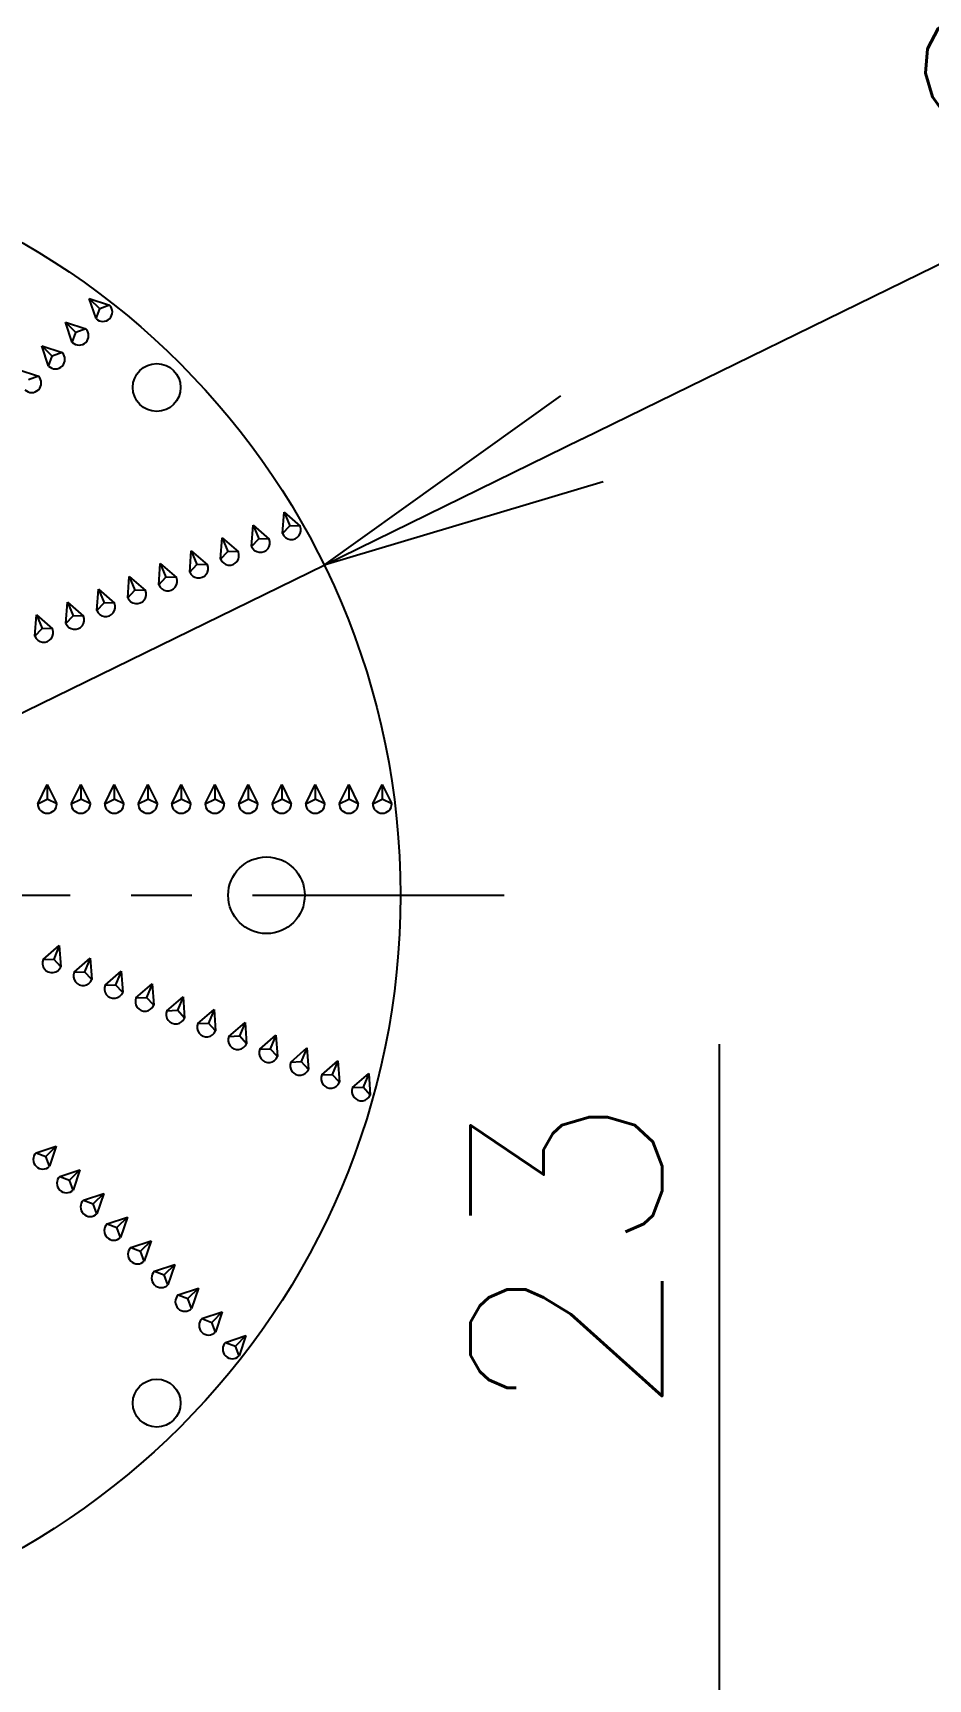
# Model space of a CAD drawing. Extents: x 115 to 2025, y 0 to 1377.
# Drawn here: x 763.5 to 810.3, y 1183.2 to 1269.2 of the extents above; entities that cross this region are included whole.
import ezdxf

# ---------------------------------------------------------------- set-up
doc = ezdxf.new("R2010")
doc.units = 0
doc.header["$LTSCALE"] = 0.5
doc.header["$PDMODE"] = 3
doc.linetypes.add('CENTER', pattern=[50.8, 31.75, -6.35, 6.35, -6.35])
doc.layers.get('0').update_dxf_attribs({"linetype": 'CONTINUOUS'})
doc.layers.get('DEFPOINTS').update_dxf_attribs({"linetype": 'CONTINUOUS'})
doc.layers.add('DANMEN', color=7, linetype='CONTINUOUS')
doc.layers.add('SUNPOU', color=7, linetype='CONTINUOUS')
doc.styles.get("Standard").update_dxf_attribs({"font": 'ROMANS', "bigfont": 'EXTFONT.shx'})
doc.dimstyles.new('STYLE_1', dxfattribs={"dimscale": 5, "dimtxt": 2, "dimasz": 3, "dimexe": 1, "dimexo": 1, "dimgap": 0.6, "dimtad": 3, "dimdec": 0, "dimlfac": 2, "dimzin": 0, "dimdsep": 46, "dimtxsty": 'STANDARD', "dimblk1": 'OPEN', "dimblk2": 'OPEN', "dimsah": 1, "dimcen": 1.5, "dimadec": 0, "dimazin": 0, "dimtfac": 1, "dimtdec": 0, "dimtmove": 0, "dimatfit": 0, "dimldrblk": 'DOTSMALL', "dimfxl": 1, "dimtvp": 1, "dimtolj": 1, "dimtzin": 0, "dimarcsym": 0})

# ---------------------------------------------------------------- blocks, each defined once
blk = doc.blocks.new('_OPEN')
at = {"color": 0, "linetype": 'ByBlock'}
for p, q in [((-1, 0.1667), (0, 0)), ((0, 0), (-1, -0.1667)), ((0, 0), (-1, 0))]:
    blk.add_line(p, q, dxfattribs=at)
blk = doc.blocks.new('*D40')
at = {"layer": 'DEFPOINTS', "color": 0}
for p in [(782.749, 1164.179), (799.416, 1164.179), (750.999, 1152.679)]:
    blk.add_point(p, dxfattribs=at)
at = {"layer": 'SUNPOU', "color": 0, "lineweight": -2}
for p, q in [((799.416, 1179.179), (799.416, 1216.369)), ((787.749, 1164.179), (804.416, 1164.179)), ((799.416, 1152.679), (799.416, 1164.179)), ((755.999, 1152.679), (804.416, 1152.679)), ((799.416, 1137.679), (799.416, 1122.679))]:
    blk.add_line(p, q, dxfattribs=at)
at = {"layer": 'SUNPOU', "color": 0, "lineweight": -2, "xscale": 15, "yscale": 15, "zscale": 15}
for p, rotation in [((799.416, 1164.179), 270), ((799.416, 1152.679), 90)]:
    blk.add_blockref('_OPEN', p, dxfattribs=dict(at, rotation=rotation))
at = {"layer": 'SUNPOU', "color": 0, "insert": (791.416, 1205.274), "char_height": 10, "attachment_point": 5, "rotation": 90}
blk.add_mtext('\\A1;23', dxfattribs=at)
blk = doc.blocks.new('_DotSmall')
at = {"color": 0, "linetype": 'ByBlock', "const_width": 0.5}
blk.add_lwpolyline([(-0.0625, 0, 1), (0.0625, 0, 1)], format="xyb", close=True, dxfattribs=at)
blk = doc.blocks.new('*D33')
at = {"layer": 'DEFPOINTS', "color": 0}
for p in [(778.758, 1241.385), (708.24, 1206.898)]:
    blk.add_point(p, dxfattribs=at)
at = {"layer": 'SUNPOU', "color": 0, "lineweight": -2}
for p, q in [((792.233, 1247.975), (846.603, 1274.565)), ((708.24, 1206.898), (778.758, 1241.385)), ((694.765, 1200.308), (681.29, 1193.718))]:
    blk.add_line(p, q, dxfattribs=at)
at = {"layer": 'SUNPOU', "color": 0, "lineweight": -2, "xscale": 15, "yscale": 15, "zscale": 15}
for p, rotation in [((778.758, 1241.385), 206.0609276596095), ((708.24, 1206.898), 26.06092765960951)]:
    blk.add_blockref('_OPEN', p, dxfattribs=dict(at, rotation=rotation))
at = {"layer": 'SUNPOU', "color": 0, "insert": (824.78, 1272.797), "char_height": 10, "attachment_point": 5, "rotation": 26.06093}
blk.add_mtext('\\A1;∅157', dxfattribs=at)

msp = doc.modelspace()

# ---------------------------------------------------------------- linework, layer by layer
at = {"color": 2}
for p, q in [((766.844, 1254.252), (766.491, 1255.312)), ((766.491, 1255.312), (767.036, 1254.767)), ((766.491, 1255.312), (767.551, 1254.959)), ((766.844, 1254.252), (767.036, 1254.767)), ((767.551, 1254.959), (767.036, 1254.767)), ((765.607, 1253.014), (765.253, 1254.075)), ((765.253, 1254.075), (765.798, 1253.53)), ((765.253, 1254.075), (766.314, 1253.721)), ((765.607, 1253.014), (765.798, 1253.53)), ((766.314, 1253.721), (765.798, 1253.53)), ((764.369, 1251.777), (764.016, 1252.837)), ((764.016, 1252.837), (765.076, 1252.484)), ((764.016, 1252.837), (764.561, 1252.292)), ((765.076, 1252.484), (764.561, 1252.292)), ((762.778, 1251.6), (763.839, 1251.246)), ((764.369, 1251.777), (764.561, 1252.292)), ((763.839, 1251.246), (763.323, 1251.055)), ((776.59, 1243.026), (776.669, 1244.141)), ((776.669, 1244.141), (776.964, 1243.429)), ((776.669, 1244.141), (777.514, 1243.408)), ((774.973, 1242.356), (775.052, 1243.471)), ((775.052, 1243.471), (775.347, 1242.759)), ((775.052, 1243.471), (775.897, 1242.739)), ((776.59, 1243.026), (776.964, 1243.429)), ((777.514, 1243.408), (776.964, 1243.429)), ((771.739, 1241.017), (771.819, 1242.132)), ((771.819, 1242.132), (772.663, 1241.399)), ((771.819, 1242.132), (772.114, 1241.42)), ((773.356, 1241.686), (773.435, 1242.802)), ((773.435, 1242.802), (774.28, 1242.069)), ((773.435, 1242.802), (773.73, 1242.089)), ((774.973, 1242.356), (775.347, 1242.759)), ((775.897, 1242.739), (775.347, 1242.759)), ((770.123, 1240.347), (770.202, 1241.462)), ((770.202, 1241.462), (771.046, 1240.73)), ((770.202, 1241.462), (770.497, 1240.75)), ((771.739, 1241.017), (772.114, 1241.42)), ((772.663, 1241.399), (772.114, 1241.42)), ((773.356, 1241.686), (773.73, 1242.089)), ((774.28, 1242.069), (773.73, 1242.089)), ((768.506, 1239.677), (768.585, 1240.793)), ((768.585, 1240.793), (768.88, 1240.08)), ((768.585, 1240.793), (769.43, 1240.06)), ((770.123, 1240.347), (770.497, 1240.75)), ((771.046, 1240.73), (770.497, 1240.75)), ((766.889, 1239.008), (766.968, 1240.123)), ((766.968, 1240.123), (767.263, 1239.411)), ((766.968, 1240.123), (767.813, 1239.39)), ((768.506, 1239.677), (768.88, 1240.08)), ((769.43, 1240.06), (768.88, 1240.08)), ((763.655, 1237.668), (763.735, 1238.783)), ((763.735, 1238.783), (764.03, 1238.071)), ((763.735, 1238.783), (764.579, 1238.051)), ((765.272, 1238.338), (765.351, 1239.453)), ((765.272, 1238.338), (765.646, 1238.741)), ((765.351, 1239.453), (765.646, 1238.741)), ((765.351, 1239.453), (766.196, 1238.721)), ((766.196, 1238.721), (765.646, 1238.741)), ((766.889, 1239.008), (767.263, 1239.411)), ((767.813, 1239.39), (767.263, 1239.411)), ((763.655, 1237.668), (764.03, 1238.071)), ((764.579, 1238.051), (764.03, 1238.071)), ((763.798, 1228.925), (764.298, 1229.925)), ((764.298, 1229.925), (764.298, 1229.154)), ((764.298, 1229.925), (764.798, 1228.925)), ((765.548, 1228.925), (766.048, 1229.925)), ((766.048, 1229.925), (766.048, 1229.154)), ((766.048, 1229.925), (766.548, 1228.925)), ((767.298, 1228.925), (767.798, 1229.925)), ((767.798, 1229.925), (767.798, 1229.154)), ((767.798, 1229.925), (768.298, 1228.925)), ((769.048, 1228.925), (769.548, 1229.925)), ((769.548, 1229.925), (769.548, 1229.154)), ((769.548, 1229.925), (770.048, 1228.925)), ((770.798, 1228.925), (771.298, 1229.925)), ((771.298, 1229.925), (771.298, 1229.154)), ((771.298, 1229.925), (771.798, 1228.925)), ((772.548, 1228.925), (773.048, 1229.925)), ((773.048, 1229.925), (773.048, 1229.154)), ((773.048, 1229.925), (773.548, 1228.925)), ((774.298, 1228.925), (774.798, 1229.925)), ((774.798, 1229.925), (775.298, 1228.925)), ((774.798, 1229.925), (774.798, 1229.154)), ((776.048, 1228.925), (776.548, 1229.925)), ((776.548, 1229.925), (777.048, 1228.925)), ((776.548, 1229.925), (776.548, 1229.154)), ((777.798, 1228.925), (778.298, 1229.925)), ((778.298, 1229.925), (778.798, 1228.925)), ((778.298, 1229.925), (778.298, 1229.154)), ((779.548, 1228.925), (780.048, 1229.925)), ((780.048, 1229.925), (780.048, 1229.154)), ((780.048, 1229.925), (780.548, 1228.925)), ((781.298, 1228.925), (781.798, 1229.925)), ((781.798, 1229.925), (781.798, 1229.154)), ((781.798, 1229.925), (782.298, 1228.925)), ((763.798, 1228.925), (764.298, 1229.154)), ((764.798, 1228.925), (764.298, 1229.154)), ((765.548, 1228.925), (766.048, 1229.154)), ((766.548, 1228.925), (766.048, 1229.154)), ((767.298, 1228.925), (767.798, 1229.154)), ((768.298, 1228.925), (767.798, 1229.154)), ((769.048, 1228.925), (769.548, 1229.154)), ((770.048, 1228.925), (769.548, 1229.154)), ((770.798, 1228.925), (771.298, 1229.154)), ((771.798, 1228.925), (771.298, 1229.154)), ((772.548, 1228.925), (773.048, 1229.154)), ((773.548, 1228.925), (773.048, 1229.154)), ((774.298, 1228.925), (774.798, 1229.154)), ((775.298, 1228.925), (774.798, 1229.154)), ((776.048, 1228.925), (776.548, 1229.154)), ((777.048, 1228.925), (776.548, 1229.154)), ((777.798, 1228.925), (778.298, 1229.154)), ((778.798, 1228.925), (778.298, 1229.154)), ((779.548, 1228.925), (780.048, 1229.154)), ((780.548, 1228.925), (780.048, 1229.154)), ((781.298, 1228.925), (781.798, 1229.154)), ((782.298, 1228.925), (781.798, 1229.154)), ((764.083, 1220.793), (764.928, 1221.526)), ((764.928, 1221.526), (764.633, 1220.813)), ((764.928, 1221.526), (765.007, 1220.41)), ((764.083, 1220.793), (764.633, 1220.813)), ((765.007, 1220.41), (764.633, 1220.813)), ((765.7, 1220.123), (766.544, 1220.856)), ((766.544, 1220.856), (766.249, 1220.144)), ((766.544, 1220.856), (766.624, 1219.741)), ((765.7, 1220.123), (766.249, 1220.144)), ((766.624, 1219.741), (766.249, 1220.144)), ((767.317, 1219.454), (768.161, 1220.186)), ((768.161, 1220.186), (767.866, 1219.474)), ((768.161, 1220.186), (768.24, 1219.071)), ((767.317, 1219.454), (767.866, 1219.474)), ((768.24, 1219.071), (767.866, 1219.474)), ((768.933, 1218.784), (769.778, 1219.516)), ((769.778, 1219.516), (769.483, 1218.804)), ((769.778, 1219.516), (769.857, 1218.401)), ((768.933, 1218.784), (769.483, 1218.804)), ((769.857, 1218.401), (769.483, 1218.804)), ((770.55, 1218.114), (771.395, 1218.847)), ((770.55, 1218.114), (771.1, 1218.135)), ((771.395, 1218.847), (771.1, 1218.135)), ((771.474, 1217.732), (771.1, 1218.135)), ((771.395, 1218.847), (771.474, 1217.732)), ((772.167, 1217.445), (773.012, 1218.177)), ((773.012, 1218.177), (772.717, 1217.465)), ((773.012, 1218.177), (773.091, 1217.062)), ((772.167, 1217.445), (772.717, 1217.465)), ((773.091, 1217.062), (772.717, 1217.465)), ((773.784, 1216.775), (774.628, 1217.507)), ((774.628, 1217.507), (774.333, 1216.795)), ((774.628, 1217.507), (774.708, 1216.392)), ((773.784, 1216.775), (774.333, 1216.795)), ((774.708, 1216.392), (774.333, 1216.795)), ((775.4, 1216.105), (776.245, 1216.838)), ((776.245, 1216.838), (775.95, 1216.126)), ((776.245, 1216.838), (776.324, 1215.722)), ((775.4, 1216.105), (775.95, 1216.126)), ((776.324, 1215.722), (775.95, 1216.126)), ((777.017, 1215.435), (777.862, 1216.168)), ((777.862, 1216.168), (777.567, 1215.456)), ((777.862, 1216.168), (777.941, 1215.053)), ((778.634, 1214.766), (779.479, 1215.498)), ((779.479, 1215.498), (779.184, 1214.786)), ((779.479, 1215.498), (779.558, 1214.383)), ((777.017, 1215.435), (777.567, 1215.456)), ((777.941, 1215.053), (777.567, 1215.456)), ((778.634, 1214.766), (779.184, 1214.786)), ((779.558, 1214.383), (779.184, 1214.786)), ((780.251, 1214.096), (781.095, 1214.829)), ((781.095, 1214.829), (780.8, 1214.116)), ((781.095, 1214.829), (781.175, 1213.713)), ((780.251, 1214.096), (780.8, 1214.116)), ((781.175, 1213.713), (780.8, 1214.116)), ((763.71, 1210.696), (764.77, 1211.049)), ((763.71, 1210.696), (764.225, 1210.504)), ((764.77, 1211.049), (764.225, 1210.504)), ((764.417, 1209.989), (764.225, 1210.504)), ((764.77, 1211.049), (764.417, 1209.989)), ((764.947, 1209.458), (766.008, 1209.812)), ((764.947, 1209.458), (765.463, 1209.267)), ((766.008, 1209.812), (765.463, 1209.267)), ((766.008, 1209.812), (765.654, 1208.751)), ((765.654, 1208.751), (765.463, 1209.267)), ((766.184, 1208.221), (767.245, 1208.575)), ((766.184, 1208.221), (766.7, 1208.03)), ((767.245, 1208.575), (766.7, 1208.03)), ((766.892, 1207.514), (766.7, 1208.03)), ((767.245, 1208.575), (766.892, 1207.514)), ((767.422, 1206.984), (768.483, 1207.337)), ((767.422, 1206.984), (767.937, 1206.792)), ((768.483, 1207.337), (767.937, 1206.792)), ((768.483, 1207.337), (768.129, 1206.277)), ((768.129, 1206.277), (767.937, 1206.792)), ((768.659, 1205.746), (769.72, 1206.1)), ((769.72, 1206.1), (769.175, 1205.555)), ((769.72, 1206.1), (769.366, 1205.039)), ((768.659, 1205.746), (769.175, 1205.555)), ((769.366, 1205.039), (769.175, 1205.555)), ((769.897, 1204.509), (770.957, 1204.862)), ((769.897, 1204.509), (770.412, 1204.317)), ((770.957, 1204.862), (770.412, 1204.317)), ((770.604, 1203.802), (770.412, 1204.317)), ((770.957, 1204.862), (770.604, 1203.802)), ((771.134, 1203.271), (772.195, 1203.625)), ((772.195, 1203.625), (771.65, 1203.08)), ((772.195, 1203.625), (771.841, 1202.564)), ((771.134, 1203.271), (771.65, 1203.08)), ((771.841, 1202.564), (771.65, 1203.08)), ((772.372, 1202.034), (773.432, 1202.387)), ((772.372, 1202.034), (772.887, 1201.842)), ((773.432, 1202.387), (772.887, 1201.842)), ((773.079, 1201.327), (772.887, 1201.842)), ((773.432, 1202.387), (773.079, 1201.327)), ((773.609, 1200.796), (774.67, 1201.15)), ((774.67, 1201.15), (774.125, 1200.605)), ((774.67, 1201.15), (774.316, 1200.089)), ((773.609, 1200.796), (774.125, 1200.605)), ((774.316, 1200.089), (774.125, 1200.605))]:
    msp.add_line(p, q, dxfattribs=at)
for centre, radius in [((743.499, 1224.142), 39.25), ((770.016, 1250.658), 1.25), ((775.749, 1224.142), 2), ((770.016, 1197.625), 1.25)]:
    msp.add_circle(centre, radius, dxfattribs=at)
for centre, start, end in [((767.198, 1254.605), 225, 45), ((765.96, 1253.368), 225, 45), ((764.723, 1252.13), 225, 45), ((763.485, 1250.893), 225, 45), ((777.052, 1243.217), 202.5, 22.5), ((775.435, 1242.547), 202.5, 22.5), ((772.201, 1241.208), 202.5, 22.5), ((773.818, 1241.878), 202.5, 22.5), ((770.584, 1240.538), 202.5, 22.5), ((768.968, 1239.869), 202.5, 22.5), ((765.734, 1238.529), 202.5, 22.5), ((767.351, 1239.199), 202.5, 22.5), ((764.117, 1237.86), 202.5, 22.5), ((764.298, 1228.925), 180, 360), ((766.048, 1228.925), 180, 360), ((767.798, 1228.925), 180, 360), ((769.548, 1228.925), 180, 360), ((771.298, 1228.925), 180, 360), ((773.048, 1228.925), 180, 360), ((774.798, 1228.925), 180, 360), ((776.548, 1228.925), 180, 360), ((778.298, 1228.925), 180, 360), ((780.048, 1228.925), 180, 360), ((781.798, 1228.925), 180, 360), ((764.545, 1220.602), 157.5, 337.5), ((766.162, 1219.932), 157.5, 337.5), ((767.778, 1219.262), 157.5, 337.5), ((769.395, 1218.593), 157.5, 337.5), ((771.012, 1217.923), 157.5, 337.5), ((772.629, 1217.253), 157.5, 337.5), ((774.246, 1216.584), 157.5, 337.5), ((775.862, 1215.914), 157.5, 337.5), ((777.479, 1215.244), 157.5, 337.5), ((779.096, 1214.574), 157.5, 337.5), ((780.713, 1213.905), 157.5, 337.5), ((764.063, 1210.342), 135, 315), ((765.301, 1209.105), 135, 315), ((766.538, 1207.868), 135, 315), ((767.775, 1206.63), 135, 315), ((769.013, 1205.393), 135, 315), ((770.25, 1204.155), 135, 315), ((771.488, 1202.918), 135, 315), ((772.725, 1201.68), 135, 315), ((773.963, 1200.443), 135, 315)]:
    msp.add_arc(centre, 0.5, start, end, dxfattribs=at)
at = {"layer": 'DANMEN', "color": 2, "linetype": 'CENTER'}
msp.add_line((698.824, 1224.142), (788.174, 1224.142), dxfattribs=at)

# ---------------------------------------------------------------- dimensions: what is measured, and where the dimension line sits
at = {"layer": 'SUNPOU'}
dim = msp.add_diameter_dim_2p(p1=(708.24, 1206.898), p2=(778.758, 1241.385), dimstyle='STYLE_1', dxfattribs=at)
dim.commit()
dim.dimension.update_dxf_attribs({"geometry": '*D33', "text_midpoint": (828.295, 1265.611), "dimtype": 163})
dim = msp.add_linear_dim(base=(799.416, 1164.179), p1=(750.999, 1152.679), p2=(782.749, 1164.179), angle=90, dimstyle='STYLE_1', dxfattribs=at)
dim.commit()
dim.dimension.update_dxf_attribs({"geometry": '*D40', "text_midpoint": (791.416, 1205.274)})

doc.saveas('drawing.dxf')
